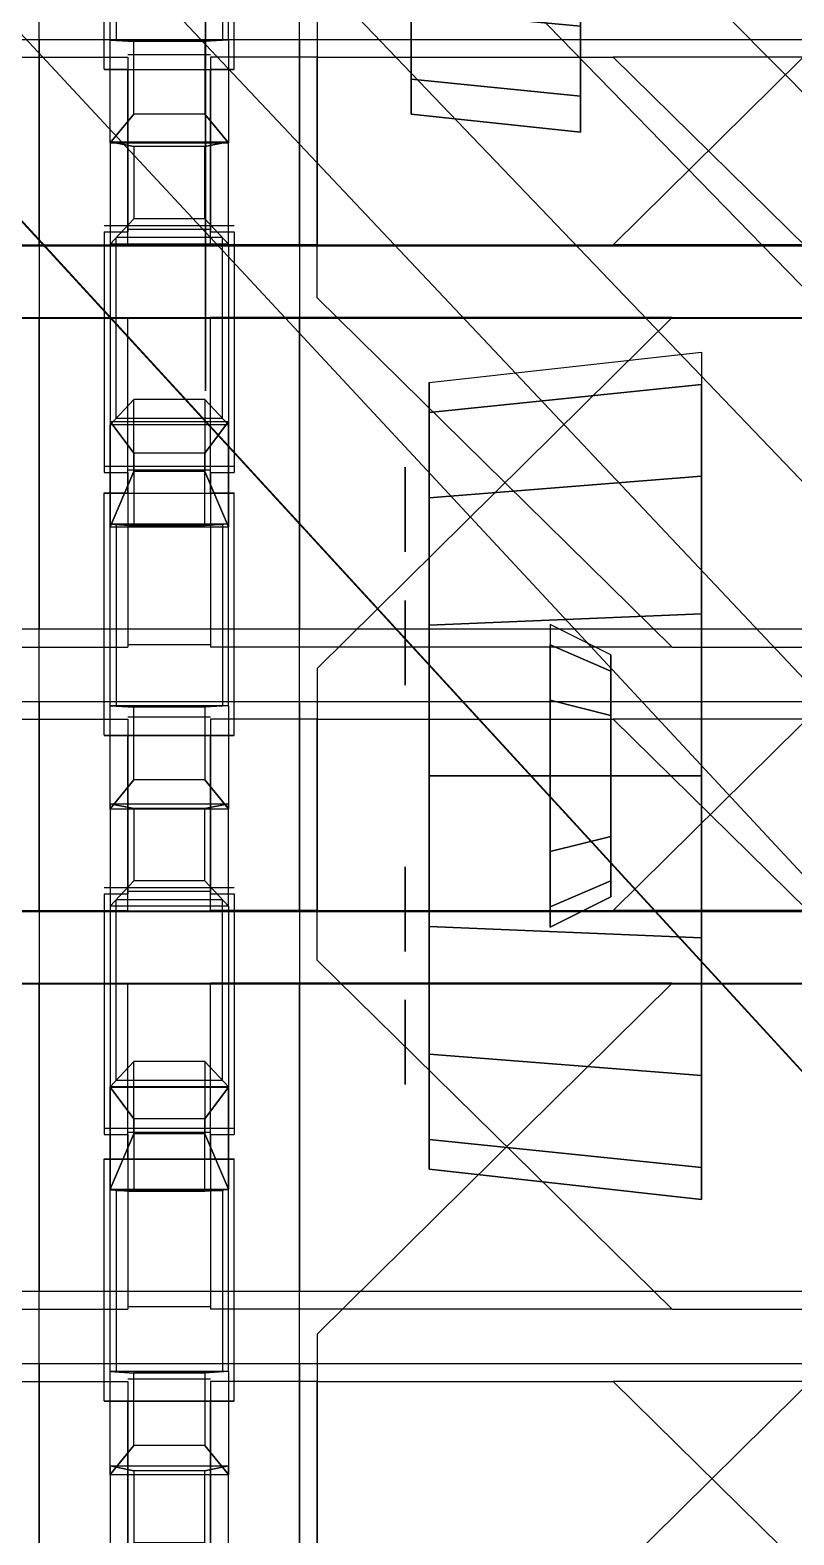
# Model space of a CAD drawing. Extents: x -54 to 215, y -235 to 116.
# Drawn here: x 169.4 to 175.72, y -130.47 to -118.03 of the extents above; entities that cross this region are included whole.
import ezdxf

# ---------------------------------------------------------------- set-up
doc = ezdxf.new("R2010")
doc.units = 0
doc.layers.get('0').update_dxf_attribs({"linetype": 'CONTINUOUS'})
doc.layers.add('A', color=7, linetype='CONTINUOUS')
doc.layers.add('G', color=7, linetype='CONTINUOUS')

# ---------------------------------------------------------------- blocks, each defined once
blk = doc.blocks.new('M-1-01')
at = {"color": 0, "invisible_edges": 15}
for points in [[(-3.592, -121.64, 5.5), (-1.633, -138.695, 3.696), (19.367, -146.64, 3)], [(19.367, -157.64, 1.5), (-1.633, -157.64, 1.5), (-1.633, -138.695, 3.696), (19.367, -146.64, 3)]]:
    blk.add_3dface(points, dxfattribs=at)
at = {"layer": 'A', "color": 0}
blk.add_line((-3.592, -121.64, 5.5), (19.367, -146.64, 3), dxfattribs=at)
mesh = blk.add_polymesh((2, 25), dxfattribs=at)
for k, corner in enumerate([(19.367, -105.64), (19.367, -107.348), (19.367, -109.057), (19.367, -110.765), (19.367, -112.473), (19.367, -114.182), (19.367, -115.89), (19.367, -117.598), (19.367, -119.307), (19.367, -121.015), (19.367, -122.723), (19.367, -124.432), (19.367, -126.14), (19.367, -127.848), (19.367, -129.557), (19.367, -131.265), (19.367, -132.973), (19.367, -134.682), (19.367, -136.39), (19.367, -138.098), (19.367, -139.807), (19.367, -141.515), (19.367, -143.223), (19.367, -144.932), (19.367, -146.64), (4.799, -100.832), (4.718, -101.781), (4.625, -102.728), (4.501, -103.672), (4.352, -104.612), (4.185, -105.549), (3.981, -106.478), (3.765, -107.405), (3.512, -108.322), (3.242, -109.234), (2.948, -110.139), (2.624, -111.033), (2.288, -111.923), (1.912, -112.797), (1.525, -113.665), (1.109, -114.52), (0.671, -115.364), (0.217, -116.199), (-0.27, -117.015), (-0.767, -117.825), (-1.296, -118.615), (-1.84, -119.393), (-2.404, -120.158), (-2.993, -120.903), (-3.592, -121.64)]):
    mesh.set_mesh_vertex(divmod(k, 25), corner)
blk = doc.blocks.new('M-1-07')
at = {"color": 0, "invisible_edges": 15}
blk.add_3dface([(34.464, -17.5, 17.857), (45.464, -21, 1.857), (19, -48, 1.5)], dxfattribs=at)
at = {"layer": 'A', "color": 0}
mesh = blk.add_polymesh((11, 4), dxfattribs=at)
for k, corner in enumerate([(41, 0), (42.917, 5), (44.833, 10), (46.75, 15), (40.837, -3.655), (42.79, 1.178), (44.666, 6.308), (46.621, 11.4), (40.348, -7.281), (42.471, -2.935), (44.364, 2.489), (46.493, 7.8), (39.539, -10.849), (41.949, -7.238), (43.94, -1.416), (46.364, 4.2), (38.414, -14.33), (41.217, -11.632), (43.409, -5.365), (46.236, 0.6), (36.984, -17.698), (40.271, -16.02), (42.787, -9.318), (46.107, -3), (35.259, -20.924), (39.107, -20.304), (42.088, -13.234), (45.979, -6.6), (33.253, -23.984), (37.723, -24.387), (41.329, -17.074), (45.85, -10.2), (30.983, -26.853), (36.119, -28.172), (40.526, -20.797), (45.721, -13.8), (28.465, -29.508), (34.297, -31.565), (39.698, -24.364), (45.593, -17.4), (25.722, -31.928), (32.259, -34.473), (38.862, -27.736), (45.464, -21)]):
    mesh.set_mesh_vertex(divmod(k, 4), corner)
mesh = blk.add_polymesh((2, 15), dxfattribs=at)
for k, corner in enumerate([(-30, 0), (-29.248, -6.676), (-27.029, -13.017), (-23.455, -18.705), (-18.705, -23.455), (-13.017, -27.029), (-6.676, -29.248), (0, -30), (6.676, -29.248), (13.017, -27.029), (18.705, -23.455), (23.455, -18.705), (27.029, -13.017), (29.248, -6.676), (30, 0), (-41, 0), (-40.014, -8.938), (-37.103, -17.446), (-32.407, -25.115), (-26.153, -31.576), (-17.632, -34.382), (-9.01, -36.997), (0, -37), (9.01, -36.997), (17.632, -34.382), (26.153, -31.576), (32.407, -25.115), (37.103, -17.446), (40.014, -8.938), (41, 0)]):
    mesh.set_mesh_vertex(divmod(k, 15), corner)
blk = doc.blocks.new('M-1-02')
at = {"color": 0, "extrusion": (1, 1.83664e-16, -1.83664e-16)}
for points in [[(0, 8.15, 1), (0, -9.65, 1)], [(0, 7, 1), (0, -8.5, 1)]]:
    blk.add_lwpolyline(points, format="xyb", close=True, dxfattribs=at)
for points, const_width in [([(0, 7.575, 1), (0, -9.075, 1)], 1.15), ([(0, 5.925, 1), (0, -7.425, 1)], 2.15)]:
    blk.add_lwpolyline(points, format="xyb", close=True, dxfattribs=dict(at, const_width=const_width))
at = {"layer": 'A', "color": 0, "extrusion": (1, 1.83664e-16, -1.83664e-16)}
for points, const_width in [([(0, 7.575, 1), (0, -9.075, 1)], 1.15), ([(0, 6.525, 1), (0, -8.025, 1)], 0.95), ([(0, 5.35, 1), (0, -6.85, 1)], 1.1)]:
    blk.add_lwpolyline(points, format="xyb", close=True, dxfattribs=dict(at, const_width=const_width))
for points in [[(0, 7, 1), (0, -8.5, 1)], [(0, 6.05, 1), (0, -7.55, 1)]]:
    blk.add_lwpolyline(points, format="xyb", close=True, dxfattribs=at)
blk.add_circle((-6.085, -0.75, 1.7), 0.125, dxfattribs=at)
at = {"layer": 'A', "color": 0}
mesh = blk.add_polymesh((2, 30), dxfattribs=dict(at, n_close=True))
for k, corner in enumerate([(3.1, 0), (3.1, 1.414), (3.1, 2.766), (3.1, 3.997), (3.1, 5.053), (3.1, 5.889), (3.1, 6.467), (3.1, 6.763), (3.1, 6.763), (3.1, 6.467), (3.1, 5.889), (3.1, 5.053), (3.1, 3.997), (3.1, 2.766), (3.1, 1.414), (3.1, 0), (3.1, -1.414), (3.1, -2.766), (3.1, -3.997), (3.1, -5.053), (3.1, -5.889), (3.1, -6.467), (3.1, -6.763), (3.1, -6.763), (3.1, -6.467), (3.1, -5.889), (3.1, -5.053), (3.1, -3.997), (3.1, -2.766), (3.1, -1.414), (1.7, 0), (1.7, 1.383), (1.7, 2.705), (1.7, 3.909), (1.7, 4.942), (1.7, 5.759), (1.7, 6.325), (1.7, 6.614), (1.7, 6.614), (1.7, 6.325), (1.7, 5.759), (1.7, 4.942), (1.7, 3.909), (1.7, 2.705), (1.7, 1.383), (1.7, 0), (1.7, -1.383), (1.7, -2.705), (1.7, -3.909), (1.7, -4.942), (1.7, -5.759), (1.7, -6.325), (1.7, -6.614), (1.7, -6.614), (1.7, -6.325), (1.7, -5.759), (1.7, -4.942), (1.7, -3.909), (1.7, -2.705), (1.7, -1.383)]):
    mesh.set_mesh_vertex(divmod(k, 30), corner)
blk = doc.blocks.new('M-1-06')
at = {"color": 0}
for p, q in [((-5.98, 7.464, 1.4), (5.02, 7.464, 1.4)), ((-1.73, 7.464), (-0.83, 7.464)), ((-1.58, 7.464, 1.4), (-1.58, 2.564, 1.4)), ((-0.83, 7.464), (-0.83, 6.014)), ((-0.83, 7.464, 0.2), (-0.13, 7.464, 0.2)), ((-0.13, 7.464), (-0.13, 6.014)), ((0.77, 7.464), (-0.13, 7.464)), ((0.62, 7.464, 1.4), (0.62, 2.564, 1.4)), ((0.77, 5.464), (0.77, 7.464)), ((0.77, 7.464), (3.27, 7.464)), ((6.27, 4.564), (3.27, 7.464)), ((7.02, 7.464), (3.27, 7.464)), ((-0.98, 6.614, 1.4), (-0.78, 6.364, 3.4)), ((-0.98, 6.614, 1.4), (0.02, 6.614, 1.4)), ((-0.98, 6.614, 1.4), (-0.98, 5.764, 1.4)), ((0.02, 6.614, 1.4), (-0.18, 6.364, 3.4)), ((0.02, 5.764, 1.4), (0.02, 6.614, 1.4)), ((-0.78, 6.364, 3.4), (-0.78, 5.764, 3.4)), ((-0.18, 6.364, 3.4), (-0.78, 6.364, 3.4)), ((-0.18, 5.764, 3.4), (-0.18, 6.364, 3.4)), ((-1.03, 6.014), (-1.03, 4.014)), ((-1.03, 6.014, 0.5), (0.07, 6.014, 0.5)), ((-1.03, 6.014), (-0.83, 6.014)), ((-0.83, 6.014, 0.2), (-0.13, 6.014, 0.2)), ((-0.13, 6.014), (0.07, 6.014)), ((0.07, 6.014), (0.07, 4.014)), ((-0.98, 5.764, 1.4), (-0.78, 5.764, 3.4)), ((0.02, 5.764, 1.4), (-0.98, 5.764, 1.4)), ((-0.98, 5.764, 1.4), (-0.98, 4.264, 1.4)), ((-0.929, 4.264, 1.913), (-0.929, 5.764, 1.913)), ((-0.031, 5.764, 1.913), (-0.929, 5.764, 1.913)), ((-0.18, 5.764, 3.4), (-0.78, 5.764, 3.4)), ((0.02, 5.764, 1.4), (-0.18, 5.764, 3.4)), ((-0.031, 4.264, 1.913), (-0.031, 5.764, 1.913)), ((0.02, 5.764, 1.4), (0.02, 4.264, 1.4)), ((3.77, 2.564), (0.77, 5.464)), ((-0.98, 3.414, 1.4), (-0.98, 4.264, 1.4)), ((0.02, 4.264, 1.4), (-0.98, 4.264, 1.4)), ((-0.98, 4.264, 1.4), (-0.78, 4.264, 3.4)), ((-0.929, 4.264, 1.913), (-0.031, 4.264, 1.913)), ((-0.18, 4.264, 3.4), (-0.78, 4.264, 3.4)), ((-0.78, 3.664, 3.4), (-0.78, 4.264, 3.4)), ((-0.18, 4.264, 3.4), (-0.18, 3.664, 3.4)), ((0.02, 4.264, 1.4), (-0.18, 4.264, 3.4)), ((0.02, 4.264, 1.4), (0.02, 3.414, 1.4)), ((-1.03, 4.014), (-0.83, 4.014)), ((-1.03, 4.014, 0.5), (0.07, 4.014, 0.5)), ((-0.83, 4.014), (-0.83, 2.564)), ((-0.83, 4.014, 0.2), (-0.13, 4.014, 0.2)), ((-0.13, 4.014), (-0.13, 2.564)), ((-0.13, 4.014), (0.07, 4.014)), ((-0.98, 3.414, 1.4), (-0.78, 3.664, 3.4)), ((-0.18, 3.664, 3.4), (-0.78, 3.664, 3.4)), ((0.02, 3.414, 1.4), (-0.18, 3.664, 3.4)), ((-0.98, 3.414, 1.4), (0.02, 3.414, 1.4)), ((5.02, 2.564, 1.4), (-5.98, 2.564, 1.4)), ((-4.73, 2.564), (-0.83, 2.564)), ((-0.83, 2.564, 0.2), (-0.13, 2.564, 0.2)), ((3.77, 2.564), (-0.13, 2.564)), ((3.77, 2.564), (6.27, 2.564))]:
    blk.add_line(p, q, dxfattribs=at)
for points, invisible_edges in [([(-1.03, 7.464), (-7.98, 7.464), (-7.98, 2.564), (-1.03, 2.564)], 15), ([(-7.98, 7.464, 0.7), (-7.98, 7.464), (-0.83, 7.464), (-0.83, 7.464, 0.7)], 15), ([(-0.83, 7.464, 0.7), (-0.83, 7.464), (-7.98, 7.464), (-7.98, 7.464, 0.7)], 15), ([(5.02, 7.464, 0.7), (5.02, 7.464, 1.4), (-5.98, 7.464, 1.4), (-5.98, 7.464, 0.7)], 15), ([(5.02, 7.464, 1.4), (5.02, 2.564, 1.4), (-5.98, 2.564, 1.4), (-5.98, 7.464, 1.4)], 15), ([(-0.83, 7.464), (-0.83, 6.014), (-1.03, 6.014), (-1.03, 7.464)], 15), ([(-0.83, 7.464, 0.7), (-0.83, 7.464, 0.2), (-0.13, 7.464, 0.2), (-0.13, 7.464, 0.7)], 15), ([(-0.83, 7.464, 0.2), (-0.83, 6.014, 0.2), (-0.13, 6.014, 0.2), (-0.13, 7.464, 0.2)], 15), ([(-0.13, 7.464), (-0.13, 6.014), (0.07, 6.014), (0.07, 7.464)], 15), ([(7.02, 7.464, 0.7), (7.02, 7.464), (-0.13, 7.464), (-0.13, 7.464, 0.7)], 15), ([(-0.13, 7.464, 0.7), (-0.13, 7.464), (7.02, 7.464), (7.02, 7.464, 0.7)], 15), ([(0.07, 7.464), (7.02, 7.464), (7.02, 2.564), (0.07, 2.564)], 15), ([(0.77, 7.464, -0.6), (3.27, 7.464, -0.6), (3.77, 2.564, -0.6), (0.77, 5.464, -0.6)], 15), ([(6.27, 2.564, -0.6), (3.77, 2.564, -0.6), (3.27, 7.464, -0.6), (6.27, 4.564, -0.6)], 15), ([(0.02, 6.614, 1.4), (-0.18, 6.364, 3.4), (-0.78, 6.364, 3.4), (-0.98, 6.614, 1.4)], 15), ([(-0.78, 6.364, 3.4), (-0.98, 6.614, 1.4), (-0.98, 5.764, 1.4), (-0.78, 5.764, 3.4)], 14), ([(-0.18, 6.364, 3.4), (0.02, 6.614, 1.4), (0.02, 5.764, 1.4), (-0.18, 5.764, 3.4)], 14), ([(-0.18, 5.764, 3.4), (-0.78, 5.764, 3.4), (-0.78, 6.364, 3.4), (-0.18, 6.364, 3.4)], 15), ([(0.07, 6.014, 0.5), (0.07, 4.014, 0.5), (-1.03, 4.014, 0.5), (-1.03, 6.014, 0.5)], 15), ([(-1.03, 6.014, 0.5), (-1.03, 6.014), (-0.83, 6.014), (-0.83, 6.014, 0.5)], 15), ([(-0.83, 6.014, 0.2), (-0.13, 6.014, 0.2), (-0.13, 6.014, 0.5), (-0.83, 6.014, 0.5)], 15), ([(0.07, 6.014, 0.5), (0.07, 6.014), (-0.13, 6.014), (-0.13, 6.014, 0.5)], 15), ([(-0.78, 5.764, 3.4), (-0.98, 5.764, 1.4), (0.02, 5.764, 1.4), (-0.18, 5.764, 3.4)], 15), ([(-0.929, 5.764, 1.913), (-0.929, 4.264, 1.913), (-0.98, 4.264, 1.4), (-0.98, 5.764, 1.4)], 15), ([(-0.929, 5.764, 1.913), (-0.031, 5.764, 1.913), (-0.031, 4.264, 1.913), (-0.929, 4.264, 1.913)], 15), ([(-0.031, 5.764, 1.913), (-0.031, 4.264, 1.913), (0.02, 4.264, 1.4), (0.02, 5.764, 1.4)], 15), ([(-0.78, 3.664, 3.4), (-0.98, 3.414, 1.4), (-0.98, 4.264, 1.4), (-0.78, 4.264, 3.4)], 14), ([(-0.78, 4.264, 3.4), (-0.98, 4.264, 1.4), (0.02, 4.264, 1.4), (-0.18, 4.264, 3.4)], 15), ([(-0.18, 4.264, 3.4), (-0.78, 4.264, 3.4), (-0.78, 3.664, 3.4), (-0.18, 3.664, 3.4)], 15), ([(-0.18, 3.664, 3.4), (0.02, 3.414, 1.4), (0.02, 4.264, 1.4), (-0.18, 4.264, 3.4)], 14), ([(-1.03, 4.014, 0.5), (-1.03, 4.014), (-0.83, 4.014), (-0.83, 4.014, 0.5)], 15), ([(-0.83, 2.564), (-0.83, 4.014), (-1.03, 4.014), (-1.03, 2.564)], 15), ([(-0.83, 4.014, 0.2), (-0.13, 4.014, 0.2), (-0.13, 4.014, 0.5), (-0.83, 4.014, 0.5)], 15), ([(-0.83, 2.564, 0.2), (-0.83, 4.014, 0.2), (-0.13, 4.014, 0.2), (-0.13, 2.564, 0.2)], 15), ([(0.07, 4.014, 0.5), (0.07, 4.014), (-0.13, 4.014), (-0.13, 4.014, 0.5)], 15), ([(-0.13, 2.564), (-0.13, 4.014), (0.07, 4.014), (0.07, 2.564)], 15), ([(0.02, 3.414, 1.4), (-0.18, 3.664, 3.4), (-0.78, 3.664, 3.4), (-0.98, 3.414, 1.4)], 15), ([(-7.98, 2.564, 0.7), (-7.98, 2.564), (-0.83, 2.564), (-0.83, 2.564, 0.7)], 15), ([(-0.83, 2.564, 0.7), (-0.83, 2.564), (-7.98, 2.564), (-7.98, 2.564, 0.7)], 15), ([(5.02, 2.564, 0.7), (5.02, 2.564, 1.4), (-5.98, 2.564, 1.4), (-5.98, 2.564, 0.7)], 15), ([(-0.83, 2.564, 0.7), (-0.83, 2.564, 0.2), (-0.13, 2.564, 0.2), (-0.13, 2.564, 0.7)], 15), ([(-0.13, 2.564, 0.7), (-0.13, 2.564), (7.02, 2.564), (7.02, 2.564, 0.7)], 15)]:
    blk.add_3dface(points, dxfattribs=dict(at, invisible_edges=invisible_edges))
blk = doc.blocks.new('M-1-061')
at = {"color": 0, "extrusion": (3.21571e-16, -0.006109, -0.999981), "rotation": 180}
for p in [(-59.66, 75.483, -3.233), (-59.66, 69.983, -3.233), (-59.66, 64.483, -3.233)]:
    blk.add_blockref('M-1-06', p, dxfattribs=at)
at = {"color": 0, "extrusion": (8.80809e-19, 0.104528, 0.994522), "rotation": 180}
for p in [(-59.66, -65.47, -28.191), (-59.66, -59.97, -28.191), (-59.66, -54.47, -28.191)]:
    blk.add_blockref('M-1-06', p, dxfattribs=at)
blk = doc.blocks.new('M-1-05')
at = {"color": 0, "extrusion": (1, 0, -1.83664e-16)}
for centre, radius in [((65.85, -3.7, 11.45), 0.35), ((63.65, -3.7, 11.65), 2.2)]:
    blk.add_circle(centre, radius, dxfattribs=at)
at = {"color": 0, "extrusion": (1, 1.18685e-32, -1.83664e-16)}
blk.add_circle((64.75, -1.795, 11.45), 0.35, dxfattribs=at)
at = {"color": 0, "extrusion": (1, 5.17594e-33, -1.83664e-16)}
blk.add_circle((64.75, -5.605, 11.45), 0.35, dxfattribs=at)
at = {"color": 0, "extrusion": (1, 7.60742e-33, -1.83664e-16)}
blk.add_circle((62.55, -1.795, 11.45), 0.35, dxfattribs=at)
at = {"color": 0, "extrusion": (1, 4.26112e-33, -1.83664e-16)}
blk.add_circle((62.55, -5.605, 11.45), 0.35, dxfattribs=at)
at = {"color": 0, "extrusion": (1, -6.65518e-49, -1.83664e-16)}
blk.add_circle((61.45, -3.7, 11.45), 0.35, dxfattribs=at)
at = {"layer": 'G', "color": 0, "extrusion": (1, 0, -1.83664e-16)}
blk.add_circle((63.65, -3.7, 13.15), 1, dxfattribs=at)
at = {"color": 0, "xscale": 0.9784946237000001}
blk.add_blockref('M-1-061', (-48.407, 0), dxfattribs=at)
at = {"color": 0}
blk.add_blockref('M-1-02', (9.8, 75.732, -25.17), dxfattribs=at)
mesh = blk.add_polymesh((2, 16), dxfattribs=dict(at, n_close=True))
for k, corner in enumerate([(13.9, 67.15), (13.9, 66.884), (13.9, 66.125), (13.9, 64.989), (13.9, 63.65), (13.9, 62.311), (13.9, 61.175), (13.9, 60.416), (13.9, 60.15), (13.9, 60.416), (13.9, 61.175), (13.9, 62.311), (13.9, 63.65), (13.9, 64.989), (13.9, 66.125), (13.9, 66.884), (11.65, 66.9), (11.65, 66.653), (11.65, 65.948), (11.65, 64.894), (11.65, 63.65), (11.65, 62.406), (11.65, 61.352), (11.65, 60.647), (11.65, 60.4), (11.65, 60.647), (11.65, 61.352), (11.65, 62.406), (11.65, 63.65), (11.65, 64.894), (11.65, 65.948), (11.65, 66.653)]):
    mesh.set_mesh_vertex(divmod(k, 16), corner)
mesh = blk.add_polymesh((13, 11), dxfattribs=at)
for k, corner in enumerate([(11.65, 66.9), (11.65, 66.66), (11.65, 66.42), (11.65, 66.199), (11.65, 66.108), (11.65, 65.9), (11.65, 65.669), (11.65, 65.52), (11.65, 65.38), (11.65, 65.14), (11.65, 64.9), (11.65, 66.897), (11.65, 66.658), (11.65, 66.419), (11.65, 66.199), (11.65, 66.106), (11.65, 65.898), (11.65, 65.668), (11.65, 65.518), (11.65, 65.376), (11.65, 65.138), (11.65, 64.899), (11.65, 66.888), (11.65, 66.652), (11.65, 66.416), (11.65, 66.198), (11.65, 66.099), (11.65, 65.891), (11.65, 65.663), (11.65, 65.511), (11.65, 65.367), (11.65, 65.131), (11.65, 64.895), (11.65, 66.872), (11.65, 66.642), (11.65, 66.411), (11.65, 66.195), (11.65, 66.087), (11.65, 65.881), (11.65, 65.655), (11.65, 65.499), (11.65, 65.351), (11.65, 65.12), (11.65, 64.889), (11.65, 66.851), (11.65, 66.627), (11.65, 66.401), (11.65, 66.189), (11.65, 66.071), (11.65, 65.866), (11.65, 65.644), (11.65, 65.484), (11.65, 65.33), (11.65, 65.105), (11.65, 64.881), (11.65, 66.823), (11.65, 66.607), (11.65, 66.388), (11.65, 66.179), (11.65, 66.049), (11.65, 65.847), (11.65, 65.63), (11.65, 65.464), (11.65, 65.306), (11.65, 65.087), (11.65, 64.87), (11.65, 66.789), (11.65, 66.581), (11.65, 66.369), (11.65, 66.165), (11.65, 66.024), (11.65, 65.823), (11.65, 65.612), (11.65, 65.442), (11.65, 65.277), (11.65, 65.066), (11.65, 64.857), (11.65, 66.75), (11.65, 66.549), (11.65, 66.345), (11.65, 66.146), (11.65, 65.993), (11.65, 65.796), (11.65, 65.59), (11.65, 65.416), (11.65, 65.247), (11.65, 65.043), (11.65, 64.842), (11.65, 66.704), (11.65, 66.511), (11.65, 66.315), (11.65, 66.121), (11.65, 65.958), (11.65, 65.764), (11.65, 65.565), (11.65, 65.387), (11.65, 65.214), (11.65, 65.017), (11.65, 64.825), (11.65, 66.653), (11.65, 66.467), (11.65, 66.278), (11.65, 66.089), (11.65, 65.918), (11.65, 65.729), (11.65, 65.536), (11.65, 65.356), (11.65, 65.18), (11.65, 64.991), (11.65, 64.805), (11.65, 66.596), (11.65, 66.416), (11.65, 66.233), (11.65, 66.049), (11.65, 65.874), (11.65, 65.689), (11.65, 65.503), (11.65, 65.323), (11.65, 65.145), (11.65, 64.963), (11.65, 64.783), (11.65, 66.533), (11.65, 66.357), (11.65, 66.18), (11.65, 66.002), (11.65, 65.825), (11.65, 65.646), (11.65, 65.466), (11.65, 65.288), (11.65, 65.112), (11.65, 64.934), (11.65, 64.759), (11.65, 66.465), (11.65, 66.291), (11.65, 66.118), (11.65, 65.945), (11.65, 65.772), (11.65, 65.599), (11.65, 65.425), (11.65, 65.252), (11.65, 65.079), (11.65, 64.906), (11.65, 64.733)]):
    mesh.set_mesh_vertex(divmod(k, 11), corner)
mesh = blk.add_polymesh((13, 11), dxfattribs=at)
for k, corner in enumerate([(11.65, 66.9), (11.65, 66.66), (11.65, 66.42), (11.65, 66.199), (11.65, 66.108), (11.65, 65.9), (11.65, 65.669), (11.65, 65.52), (11.65, 65.38), (11.65, 65.14), (11.65, 64.9), (11.65, 66.897), (11.65, 66.658), (11.65, 66.419), (11.65, 66.199), (11.65, 66.106), (11.65, 65.898), (11.65, 65.668), (11.65, 65.518), (11.65, 65.376), (11.65, 65.138), (11.65, 64.899), (11.65, 66.888), (11.65, 66.652), (11.65, 66.416), (11.65, 66.198), (11.65, 66.099), (11.65, 65.891), (11.65, 65.663), (11.65, 65.511), (11.65, 65.367), (11.65, 65.131), (11.65, 64.895), (11.65, 66.872), (11.65, 66.642), (11.65, 66.411), (11.65, 66.195), (11.65, 66.087), (11.65, 65.881), (11.65, 65.655), (11.65, 65.499), (11.65, 65.351), (11.65, 65.12), (11.65, 64.889), (11.65, 66.851), (11.65, 66.627), (11.65, 66.401), (11.65, 66.189), (11.65, 66.071), (11.65, 65.866), (11.65, 65.644), (11.65, 65.484), (11.65, 65.33), (11.65, 65.105), (11.65, 64.881), (11.65, 66.823), (11.65, 66.607), (11.65, 66.388), (11.65, 66.179), (11.65, 66.049), (11.65, 65.847), (11.65, 65.63), (11.65, 65.464), (11.65, 65.306), (11.65, 65.087), (11.65, 64.87), (11.65, 66.789), (11.65, 66.581), (11.65, 66.369), (11.65, 66.165), (11.65, 66.024), (11.65, 65.823), (11.65, 65.612), (11.65, 65.442), (11.65, 65.277), (11.65, 65.066), (11.65, 64.857), (11.65, 66.75), (11.65, 66.549), (11.65, 66.345), (11.65, 66.146), (11.65, 65.993), (11.65, 65.796), (11.65, 65.59), (11.65, 65.416), (11.65, 65.247), (11.65, 65.043), (11.65, 64.842), (11.65, 66.704), (11.65, 66.511), (11.65, 66.315), (11.65, 66.121), (11.65, 65.958), (11.65, 65.764), (11.65, 65.565), (11.65, 65.387), (11.65, 65.214), (11.65, 65.017), (11.65, 64.825), (11.65, 66.653), (11.65, 66.467), (11.65, 66.278), (11.65, 66.089), (11.65, 65.918), (11.65, 65.729), (11.65, 65.536), (11.65, 65.356), (11.65, 65.18), (11.65, 64.991), (11.65, 64.805), (11.65, 66.596), (11.65, 66.416), (11.65, 66.233), (11.65, 66.049), (11.65, 65.874), (11.65, 65.689), (11.65, 65.503), (11.65, 65.323), (11.65, 65.145), (11.65, 64.963), (11.65, 64.783), (11.65, 66.533), (11.65, 66.357), (11.65, 66.18), (11.65, 66.002), (11.65, 65.825), (11.65, 65.646), (11.65, 65.466), (11.65, 65.288), (11.65, 65.112), (11.65, 64.934), (11.65, 64.759), (11.65, 66.465), (11.65, 66.291), (11.65, 66.118), (11.65, 65.945), (11.65, 65.772), (11.65, 65.599), (11.65, 65.425), (11.65, 65.252), (11.65, 65.079), (11.65, 64.906), (11.65, 64.733)]):
    mesh.set_mesh_vertex(divmod(k, 11), corner)
mesh = blk.add_polymesh((13, 11), dxfattribs=at)
for k, corner in enumerate([(11.65, 65.275), (11.65, 65.155), (11.65, 65.035), (11.65, 64.942), (11.65, 65.084), (11.65, 65.075), (11.65, 64.919), (11.65, 64.687), (11.65, 64.515), (11.65, 64.395), (11.65, 64.275), (11.65, 65.396), (11.65, 65.274), (11.65, 65.148), (11.65, 65.046), (11.65, 65.174), (11.65, 65.153), (11.65, 64.988), (11.65, 64.749), (11.65, 64.57), (11.65, 64.444), (11.65, 64.322), (11.65, 65.514), (11.65, 65.388), (11.65, 65.257), (11.65, 65.147), (11.65, 65.253), (11.65, 65.218), (11.65, 65.047), (11.65, 64.807), (11.65, 64.624), (11.65, 64.493), (11.65, 64.367), (11.65, 65.628), (11.65, 65.497), (11.65, 65.361), (11.65, 65.244), (11.65, 65.323), (11.65, 65.273), (11.65, 65.099), (11.65, 64.862), (11.65, 64.678), (11.65, 64.542), (11.65, 64.411), (11.65, 65.739), (11.65, 65.603), (11.65, 65.462), (11.65, 65.337), (11.65, 65.384), (11.65, 65.318), (11.65, 65.144), (11.65, 64.914), (11.65, 64.731), (11.65, 64.59), (11.65, 64.453), (11.65, 65.846), (11.65, 65.704), (11.65, 65.558), (11.65, 65.426), (11.65, 65.439), (11.65, 65.357), (11.65, 65.184), (11.65, 64.963), (11.65, 64.782), (11.65, 64.637), (11.65, 64.494), (11.65, 65.948), (11.65, 65.8), (11.65, 65.65), (11.65, 65.511), (11.65, 65.489), (11.65, 65.391), (11.65, 65.219), (11.65, 65.01), (11.65, 64.832), (11.65, 64.682), (11.65, 64.534), (11.65, 66.046), (11.65, 65.892), (11.65, 65.738), (11.65, 65.593), (11.65, 65.536), (11.65, 65.422), (11.65, 65.252), (11.65, 65.055), (11.65, 64.88), (11.65, 64.725), (11.65, 64.572), (11.65, 66.14), (11.65, 65.981), (11.65, 65.822), (11.65, 65.671), (11.65, 65.58), (11.65, 65.451), (11.65, 65.284), (11.65, 65.097), (11.65, 64.925), (11.65, 64.767), (11.65, 64.608), (11.65, 66.228), (11.65, 66.064), (11.65, 65.902), (11.65, 65.745), (11.65, 65.625), (11.65, 65.482), (11.65, 65.316), (11.65, 65.138), (11.65, 64.968), (11.65, 64.806), (11.65, 64.642), (11.65, 66.312), (11.65, 66.144), (11.65, 65.978), (11.65, 65.815), (11.65, 65.67), (11.65, 65.515), (11.65, 65.349), (11.65, 65.177), (11.65, 65.008), (11.65, 64.842), (11.65, 64.674), (11.65, 66.391), (11.65, 66.22), (11.65, 66.05), (11.65, 65.882), (11.65, 65.719), (11.65, 65.554), (11.65, 65.385), (11.65, 65.215), (11.65, 65.045), (11.65, 64.876), (11.65, 64.704), (11.65, 66.465), (11.65, 66.291), (11.65, 66.118), (11.65, 65.945), (11.65, 65.772), (11.65, 65.599), (11.65, 65.425), (11.65, 65.252), (11.65, 65.079), (11.65, 64.906), (11.65, 64.733)]):
    mesh.set_mesh_vertex(divmod(k, 11), corner)
mesh = blk.add_polymesh((13, 11), dxfattribs=at)
for k, corner in enumerate([(11.65, 65.275), (11.65, 65.155), (11.65, 65.035), (11.65, 64.942), (11.65, 65.084), (11.65, 65.075), (11.65, 64.919), (11.65, 64.687), (11.65, 64.515), (11.65, 64.395), (11.65, 64.275), (11.65, 65.396), (11.65, 65.274), (11.65, 65.148), (11.65, 65.046), (11.65, 65.174), (11.65, 65.153), (11.65, 64.988), (11.65, 64.749), (11.65, 64.57), (11.65, 64.444), (11.65, 64.322), (11.65, 65.514), (11.65, 65.388), (11.65, 65.257), (11.65, 65.147), (11.65, 65.253), (11.65, 65.218), (11.65, 65.047), (11.65, 64.807), (11.65, 64.624), (11.65, 64.493), (11.65, 64.367), (11.65, 65.628), (11.65, 65.497), (11.65, 65.361), (11.65, 65.244), (11.65, 65.323), (11.65, 65.273), (11.65, 65.099), (11.65, 64.862), (11.65, 64.678), (11.65, 64.542), (11.65, 64.411), (11.65, 65.739), (11.65, 65.603), (11.65, 65.462), (11.65, 65.337), (11.65, 65.384), (11.65, 65.318), (11.65, 65.144), (11.65, 64.914), (11.65, 64.731), (11.65, 64.59), (11.65, 64.453), (11.65, 65.846), (11.65, 65.704), (11.65, 65.558), (11.65, 65.426), (11.65, 65.439), (11.65, 65.357), (11.65, 65.184), (11.65, 64.963), (11.65, 64.782), (11.65, 64.637), (11.65, 64.494), (11.65, 65.948), (11.65, 65.8), (11.65, 65.65), (11.65, 65.511), (11.65, 65.489), (11.65, 65.391), (11.65, 65.219), (11.65, 65.01), (11.65, 64.832), (11.65, 64.682), (11.65, 64.534), (11.65, 66.046), (11.65, 65.892), (11.65, 65.738), (11.65, 65.593), (11.65, 65.536), (11.65, 65.422), (11.65, 65.252), (11.65, 65.055), (11.65, 64.88), (11.65, 64.725), (11.65, 64.572), (11.65, 66.14), (11.65, 65.981), (11.65, 65.822), (11.65, 65.671), (11.65, 65.58), (11.65, 65.451), (11.65, 65.284), (11.65, 65.097), (11.65, 64.925), (11.65, 64.767), (11.65, 64.608), (11.65, 66.228), (11.65, 66.064), (11.65, 65.902), (11.65, 65.745), (11.65, 65.625), (11.65, 65.482), (11.65, 65.316), (11.65, 65.138), (11.65, 64.968), (11.65, 64.806), (11.65, 64.642), (11.65, 66.312), (11.65, 66.144), (11.65, 65.978), (11.65, 65.815), (11.65, 65.67), (11.65, 65.515), (11.65, 65.349), (11.65, 65.177), (11.65, 65.008), (11.65, 64.842), (11.65, 64.674), (11.65, 66.391), (11.65, 66.22), (11.65, 66.05), (11.65, 65.882), (11.65, 65.719), (11.65, 65.554), (11.65, 65.385), (11.65, 65.215), (11.65, 65.045), (11.65, 64.876), (11.65, 64.704), (11.65, 66.465), (11.65, 66.291), (11.65, 66.118), (11.65, 65.945), (11.65, 65.772), (11.65, 65.599), (11.65, 65.425), (11.65, 65.252), (11.65, 65.079), (11.65, 64.906), (11.65, 64.733)]):
    mesh.set_mesh_vertex(divmod(k, 11), corner)
mesh = blk.add_polymesh((13, 11), dxfattribs=at)
for k, corner in enumerate([(11.65, 65.275), (11.65, 65.155), (11.65, 65.035), (11.65, 64.908), (11.65, 64.674), (11.65, 64.475), (11.65, 64.4), (11.65, 64.483), (11.65, 64.515), (11.65, 64.395), (11.65, 64.275), (11.65, 65.151), (11.65, 65.035), (11.65, 64.921), (11.65, 64.803), (11.65, 64.582), (11.65, 64.395), (11.65, 64.33), (11.65, 64.419), (11.65, 64.457), (11.65, 64.343), (11.65, 64.227), (11.65, 65.024), (11.65, 64.915), (11.65, 64.81), (11.65, 64.701), (11.65, 64.495), (11.65, 64.323), (11.65, 64.266), (11.65, 64.354), (11.65, 64.392), (11.65, 64.287), (11.65, 64.178), (11.65, 64.894), (11.65, 64.795), (11.65, 64.699), (11.65, 64.601), (11.65, 64.414), (11.65, 64.258), (11.65, 64.206), (11.65, 64.287), (11.65, 64.323), (11.65, 64.227), (11.65, 64.128), (11.65, 64.762), (11.65, 64.674), (11.65, 64.59), (11.65, 64.502), (11.65, 64.336), (11.65, 64.197), (11.65, 64.15), (11.65, 64.22), (11.65, 64.249), (11.65, 64.165), (11.65, 64.078), (11.65, 64.627), (11.65, 64.553), (11.65, 64.48), (11.65, 64.403), (11.65, 64.26), (11.65, 64.139), (11.65, 64.096), (11.65, 64.151), (11.65, 64.173), (11.65, 64.1), (11.65, 64.026), (11.65, 64.491), (11.65, 64.431), (11.65, 64.369), (11.65, 64.304), (11.65, 64.184), (11.65, 64.082), (11.65, 64.042), (11.65, 64.082), (11.65, 64.095), (11.65, 64.034), (11.65, 63.974), (11.65, 64.353), (11.65, 64.307), (11.65, 64.257), (11.65, 64.203), (11.65, 64.107), (11.65, 64.024), (11.65, 63.988), (11.65, 64.011), (11.65, 64.017), (11.65, 63.967), (11.65, 63.921), (11.65, 64.214), (11.65, 64.181), (11.65, 64.143), (11.65, 64.1), (11.65, 64.028), (11.65, 63.963), (11.65, 63.93), (11.65, 63.94), (11.65, 63.938), (11.65, 63.901), (11.65, 63.867), (11.65, 64.074), (11.65, 64.053), (11.65, 64.026), (11.65, 63.994), (11.65, 63.943), (11.65, 63.897), (11.65, 63.87), (11.65, 63.868), (11.65, 63.862), (11.65, 63.835), (11.65, 63.813), (11.65, 63.933), (11.65, 63.922), (11.65, 63.905), (11.65, 63.884), (11.65, 63.853), (11.65, 63.824), (11.65, 63.803), (11.65, 63.796), (11.65, 63.787), (11.65, 63.771), (11.65, 63.759), (11.65, 63.792), (11.65, 63.788), (11.65, 63.78), (11.65, 63.77), (11.65, 63.756), (11.65, 63.742), (11.65, 63.731), (11.65, 63.723), (11.65, 63.716), (11.65, 63.709), (11.65, 63.705), (11.65, 63.65), (11.65, 63.65), (11.65, 63.65), (11.65, 63.65), (11.65, 63.65), (11.65, 63.65), (11.65, 63.65), (11.65, 63.65), (11.65, 63.65), (11.65, 63.65), (11.65, 63.65)]):
    mesh.set_mesh_vertex(divmod(k, 11), corner)
mesh = blk.add_polymesh((13, 11), dxfattribs=at)
for k, corner in enumerate([(11.65, 65.275), (11.65, 65.155), (11.65, 65.035), (11.65, 64.908), (11.65, 64.674), (11.65, 64.475), (11.65, 64.4), (11.65, 64.483), (11.65, 64.515), (11.65, 64.395), (11.65, 64.275), (11.65, 65.151), (11.65, 65.035), (11.65, 64.921), (11.65, 64.803), (11.65, 64.582), (11.65, 64.395), (11.65, 64.33), (11.65, 64.419), (11.65, 64.457), (11.65, 64.343), (11.65, 64.227), (11.65, 65.024), (11.65, 64.915), (11.65, 64.81), (11.65, 64.701), (11.65, 64.495), (11.65, 64.323), (11.65, 64.266), (11.65, 64.354), (11.65, 64.392), (11.65, 64.287), (11.65, 64.178), (11.65, 64.894), (11.65, 64.795), (11.65, 64.699), (11.65, 64.601), (11.65, 64.414), (11.65, 64.258), (11.65, 64.206), (11.65, 64.287), (11.65, 64.323), (11.65, 64.227), (11.65, 64.128), (11.65, 64.762), (11.65, 64.674), (11.65, 64.59), (11.65, 64.502), (11.65, 64.336), (11.65, 64.197), (11.65, 64.15), (11.65, 64.22), (11.65, 64.249), (11.65, 64.165), (11.65, 64.078), (11.65, 64.627), (11.65, 64.553), (11.65, 64.48), (11.65, 64.403), (11.65, 64.26), (11.65, 64.139), (11.65, 64.096), (11.65, 64.151), (11.65, 64.173), (11.65, 64.1), (11.65, 64.026), (11.65, 64.491), (11.65, 64.431), (11.65, 64.369), (11.65, 64.304), (11.65, 64.184), (11.65, 64.082), (11.65, 64.042), (11.65, 64.082), (11.65, 64.095), (11.65, 64.034), (11.65, 63.974), (11.65, 64.353), (11.65, 64.307), (11.65, 64.257), (11.65, 64.203), (11.65, 64.107), (11.65, 64.024), (11.65, 63.988), (11.65, 64.011), (11.65, 64.017), (11.65, 63.967), (11.65, 63.921), (11.65, 64.214), (11.65, 64.181), (11.65, 64.143), (11.65, 64.1), (11.65, 64.028), (11.65, 63.963), (11.65, 63.93), (11.65, 63.94), (11.65, 63.938), (11.65, 63.901), (11.65, 63.867), (11.65, 64.074), (11.65, 64.053), (11.65, 64.026), (11.65, 63.994), (11.65, 63.943), (11.65, 63.897), (11.65, 63.87), (11.65, 63.868), (11.65, 63.862), (11.65, 63.835), (11.65, 63.813), (11.65, 63.933), (11.65, 63.922), (11.65, 63.905), (11.65, 63.884), (11.65, 63.853), (11.65, 63.824), (11.65, 63.803), (11.65, 63.796), (11.65, 63.787), (11.65, 63.771), (11.65, 63.759), (11.65, 63.792), (11.65, 63.788), (11.65, 63.78), (11.65, 63.77), (11.65, 63.756), (11.65, 63.742), (11.65, 63.731), (11.65, 63.723), (11.65, 63.716), (11.65, 63.709), (11.65, 63.705), (11.65, 63.65), (11.65, 63.65), (11.65, 63.65), (11.65, 63.65), (11.65, 63.65), (11.65, 63.65), (11.65, 63.65), (11.65, 63.65), (11.65, 63.65), (11.65, 63.65), (11.65, 63.65)]):
    mesh.set_mesh_vertex(divmod(k, 11), corner)
mesh = blk.add_polymesh((13, 11), dxfattribs=at)
for k, corner in enumerate([(11.65, 62.025), (11.65, 62.145), (11.65, 62.265), (11.65, 62.392), (11.65, 62.626), (11.65, 62.825), (11.65, 62.9), (11.65, 62.817), (11.65, 62.785), (11.65, 62.905), (11.65, 63.025), (11.65, 62.149), (11.65, 62.265), (11.65, 62.379), (11.65, 62.497), (11.65, 62.718), (11.65, 62.905), (11.65, 62.97), (11.65, 62.881), (11.65, 62.843), (11.65, 62.957), (11.65, 63.073), (11.65, 62.276), (11.65, 62.385), (11.65, 62.49), (11.65, 62.599), (11.65, 62.805), (11.65, 62.977), (11.65, 63.034), (11.65, 62.946), (11.65, 62.908), (11.65, 63.013), (11.65, 63.122), (11.65, 62.406), (11.65, 62.505), (11.65, 62.601), (11.65, 62.699), (11.65, 62.886), (11.65, 63.042), (11.65, 63.094), (11.65, 63.013), (11.65, 62.977), (11.65, 63.073), (11.65, 63.172), (11.65, 62.538), (11.65, 62.626), (11.65, 62.71), (11.65, 62.798), (11.65, 62.964), (11.65, 63.103), (11.65, 63.15), (11.65, 63.08), (11.65, 63.051), (11.65, 63.135), (11.65, 63.222), (11.65, 62.673), (11.65, 62.747), (11.65, 62.82), (11.65, 62.897), (11.65, 63.04), (11.65, 63.161), (11.65, 63.204), (11.65, 63.149), (11.65, 63.127), (11.65, 63.2), (11.65, 63.274), (11.65, 62.809), (11.65, 62.869), (11.65, 62.931), (11.65, 62.996), (11.65, 63.116), (11.65, 63.218), (11.65, 63.258), (11.65, 63.218), (11.65, 63.205), (11.65, 63.266), (11.65, 63.326), (11.65, 62.947), (11.65, 62.993), (11.65, 63.043), (11.65, 63.097), (11.65, 63.193), (11.65, 63.276), (11.65, 63.312), (11.65, 63.289), (11.65, 63.283), (11.65, 63.333), (11.65, 63.379), (11.65, 63.086), (11.65, 63.119), (11.65, 63.157), (11.65, 63.2), (11.65, 63.272), (11.65, 63.337), (11.65, 63.37), (11.65, 63.36), (11.65, 63.362), (11.65, 63.399), (11.65, 63.433), (11.65, 63.226), (11.65, 63.247), (11.65, 63.274), (11.65, 63.306), (11.65, 63.357), (11.65, 63.403), (11.65, 63.43), (11.65, 63.432), (11.65, 63.438), (11.65, 63.465), (11.65, 63.487), (11.65, 63.367), (11.65, 63.378), (11.65, 63.395), (11.65, 63.416), (11.65, 63.447), (11.65, 63.476), (11.65, 63.497), (11.65, 63.504), (11.65, 63.513), (11.65, 63.529), (11.65, 63.541), (11.65, 63.508), (11.65, 63.512), (11.65, 63.52), (11.65, 63.53), (11.65, 63.544), (11.65, 63.558), (11.65, 63.569), (11.65, 63.577), (11.65, 63.584), (11.65, 63.591), (11.65, 63.595), (11.65, 63.65), (11.65, 63.65), (11.65, 63.65), (11.65, 63.65), (11.65, 63.65), (11.65, 63.65), (11.65, 63.65), (11.65, 63.65), (11.65, 63.65), (11.65, 63.65), (11.65, 63.65)]):
    mesh.set_mesh_vertex(divmod(k, 11), corner)
mesh = blk.add_polymesh((13, 11), dxfattribs=at)
for k, corner in enumerate([(11.65, 62.025), (11.65, 62.145), (11.65, 62.265), (11.65, 62.392), (11.65, 62.626), (11.65, 62.825), (11.65, 62.9), (11.65, 62.817), (11.65, 62.785), (11.65, 62.905), (11.65, 63.025), (11.65, 62.149), (11.65, 62.265), (11.65, 62.379), (11.65, 62.497), (11.65, 62.718), (11.65, 62.905), (11.65, 62.97), (11.65, 62.881), (11.65, 62.843), (11.65, 62.957), (11.65, 63.073), (11.65, 62.276), (11.65, 62.385), (11.65, 62.49), (11.65, 62.599), (11.65, 62.805), (11.65, 62.977), (11.65, 63.034), (11.65, 62.946), (11.65, 62.908), (11.65, 63.013), (11.65, 63.122), (11.65, 62.406), (11.65, 62.505), (11.65, 62.601), (11.65, 62.699), (11.65, 62.886), (11.65, 63.042), (11.65, 63.094), (11.65, 63.013), (11.65, 62.977), (11.65, 63.073), (11.65, 63.172), (11.65, 62.538), (11.65, 62.626), (11.65, 62.71), (11.65, 62.798), (11.65, 62.964), (11.65, 63.103), (11.65, 63.15), (11.65, 63.08), (11.65, 63.051), (11.65, 63.135), (11.65, 63.222), (11.65, 62.673), (11.65, 62.747), (11.65, 62.82), (11.65, 62.897), (11.65, 63.04), (11.65, 63.161), (11.65, 63.204), (11.65, 63.149), (11.65, 63.127), (11.65, 63.2), (11.65, 63.274), (11.65, 62.809), (11.65, 62.869), (11.65, 62.931), (11.65, 62.996), (11.65, 63.116), (11.65, 63.218), (11.65, 63.258), (11.65, 63.218), (11.65, 63.205), (11.65, 63.266), (11.65, 63.326), (11.65, 62.947), (11.65, 62.993), (11.65, 63.043), (11.65, 63.097), (11.65, 63.193), (11.65, 63.276), (11.65, 63.312), (11.65, 63.289), (11.65, 63.283), (11.65, 63.333), (11.65, 63.379), (11.65, 63.086), (11.65, 63.119), (11.65, 63.157), (11.65, 63.2), (11.65, 63.272), (11.65, 63.337), (11.65, 63.37), (11.65, 63.36), (11.65, 63.362), (11.65, 63.399), (11.65, 63.433), (11.65, 63.226), (11.65, 63.247), (11.65, 63.274), (11.65, 63.306), (11.65, 63.357), (11.65, 63.403), (11.65, 63.43), (11.65, 63.432), (11.65, 63.438), (11.65, 63.465), (11.65, 63.487), (11.65, 63.367), (11.65, 63.378), (11.65, 63.395), (11.65, 63.416), (11.65, 63.447), (11.65, 63.476), (11.65, 63.497), (11.65, 63.504), (11.65, 63.513), (11.65, 63.529), (11.65, 63.541), (11.65, 63.508), (11.65, 63.512), (11.65, 63.52), (11.65, 63.53), (11.65, 63.544), (11.65, 63.558), (11.65, 63.569), (11.65, 63.577), (11.65, 63.584), (11.65, 63.591), (11.65, 63.595), (11.65, 63.65), (11.65, 63.65), (11.65, 63.65), (11.65, 63.65), (11.65, 63.65), (11.65, 63.65), (11.65, 63.65), (11.65, 63.65), (11.65, 63.65), (11.65, 63.65), (11.65, 63.65)]):
    mesh.set_mesh_vertex(divmod(k, 11), corner)
mesh = blk.add_polymesh((13, 11), dxfattribs=at)
for k, corner in enumerate([(11.65, 62.025), (11.65, 62.145), (11.65, 62.265), (11.65, 62.358), (11.65, 62.216), (11.65, 62.225), (11.65, 62.381), (11.65, 62.613), (11.65, 62.785), (11.65, 62.905), (11.65, 63.025), (11.65, 61.904), (11.65, 62.026), (11.65, 62.152), (11.65, 62.254), (11.65, 62.126), (11.65, 62.147), (11.65, 62.312), (11.65, 62.551), (11.65, 62.73), (11.65, 62.856), (11.65, 62.978), (11.65, 61.786), (11.65, 61.912), (11.65, 62.043), (11.65, 62.153), (11.65, 62.047), (11.65, 62.082), (11.65, 62.253), (11.65, 62.493), (11.65, 62.676), (11.65, 62.807), (11.65, 62.933), (11.65, 61.672), (11.65, 61.803), (11.65, 61.939), (11.65, 62.056), (11.65, 61.977), (11.65, 62.027), (11.65, 62.201), (11.65, 62.438), (11.65, 62.622), (11.65, 62.758), (11.65, 62.889), (11.65, 61.561), (11.65, 61.697), (11.65, 61.838), (11.65, 61.963), (11.65, 61.916), (11.65, 61.982), (11.65, 62.156), (11.65, 62.386), (11.65, 62.569), (11.65, 62.71), (11.65, 62.847), (11.65, 61.454), (11.65, 61.596), (11.65, 61.742), (11.65, 61.874), (11.65, 61.861), (11.65, 61.943), (11.65, 62.116), (11.65, 62.337), (11.65, 62.518), (11.65, 62.663), (11.65, 62.806), (11.65, 61.352), (11.65, 61.5), (11.65, 61.65), (11.65, 61.789), (11.65, 61.811), (11.65, 61.909), (11.65, 62.081), (11.65, 62.29), (11.65, 62.468), (11.65, 62.618), (11.65, 62.766), (11.65, 61.254), (11.65, 61.408), (11.65, 61.562), (11.65, 61.707), (11.65, 61.764), (11.65, 61.878), (11.65, 62.048), (11.65, 62.245), (11.65, 62.42), (11.65, 62.575), (11.65, 62.728), (11.65, 61.16), (11.65, 61.319), (11.65, 61.478), (11.65, 61.629), (11.65, 61.72), (11.65, 61.849), (11.65, 62.016), (11.65, 62.203), (11.65, 62.375), (11.65, 62.533), (11.65, 62.692), (11.65, 61.072), (11.65, 61.236), (11.65, 61.398), (11.65, 61.555), (11.65, 61.675), (11.65, 61.818), (11.65, 61.984), (11.65, 62.162), (11.65, 62.332), (11.65, 62.494), (11.65, 62.658), (11.65, 60.988), (11.65, 61.156), (11.65, 61.322), (11.65, 61.485), (11.65, 61.63), (11.65, 61.785), (11.65, 61.951), (11.65, 62.123), (11.65, 62.292), (11.65, 62.458), (11.65, 62.626), (11.65, 60.909), (11.65, 61.08), (11.65, 61.25), (11.65, 61.418), (11.65, 61.581), (11.65, 61.746), (11.65, 61.915), (11.65, 62.085), (11.65, 62.255), (11.65, 62.424), (11.65, 62.596), (11.65, 60.835), (11.65, 61.009), (11.65, 61.182), (11.65, 61.355), (11.65, 61.528), (11.65, 61.701), (11.65, 61.875), (11.65, 62.048), (11.65, 62.221), (11.65, 62.394), (11.65, 62.567)]):
    mesh.set_mesh_vertex(divmod(k, 11), corner)
mesh = blk.add_polymesh((13, 11), dxfattribs=at)
for k, corner in enumerate([(11.65, 62.025), (11.65, 62.145), (11.65, 62.265), (11.65, 62.358), (11.65, 62.216), (11.65, 62.225), (11.65, 62.381), (11.65, 62.613), (11.65, 62.785), (11.65, 62.905), (11.65, 63.025), (11.65, 61.904), (11.65, 62.026), (11.65, 62.152), (11.65, 62.254), (11.65, 62.126), (11.65, 62.147), (11.65, 62.312), (11.65, 62.551), (11.65, 62.73), (11.65, 62.856), (11.65, 62.978), (11.65, 61.786), (11.65, 61.912), (11.65, 62.043), (11.65, 62.153), (11.65, 62.047), (11.65, 62.082), (11.65, 62.253), (11.65, 62.493), (11.65, 62.676), (11.65, 62.807), (11.65, 62.933), (11.65, 61.672), (11.65, 61.803), (11.65, 61.939), (11.65, 62.056), (11.65, 61.977), (11.65, 62.027), (11.65, 62.201), (11.65, 62.438), (11.65, 62.622), (11.65, 62.758), (11.65, 62.889), (11.65, 61.561), (11.65, 61.697), (11.65, 61.838), (11.65, 61.963), (11.65, 61.916), (11.65, 61.982), (11.65, 62.156), (11.65, 62.386), (11.65, 62.569), (11.65, 62.71), (11.65, 62.847), (11.65, 61.454), (11.65, 61.596), (11.65, 61.742), (11.65, 61.874), (11.65, 61.861), (11.65, 61.943), (11.65, 62.116), (11.65, 62.337), (11.65, 62.518), (11.65, 62.663), (11.65, 62.806), (11.65, 61.352), (11.65, 61.5), (11.65, 61.65), (11.65, 61.789), (11.65, 61.811), (11.65, 61.909), (11.65, 62.081), (11.65, 62.29), (11.65, 62.468), (11.65, 62.618), (11.65, 62.766), (11.65, 61.254), (11.65, 61.408), (11.65, 61.562), (11.65, 61.707), (11.65, 61.764), (11.65, 61.878), (11.65, 62.048), (11.65, 62.245), (11.65, 62.42), (11.65, 62.575), (11.65, 62.728), (11.65, 61.16), (11.65, 61.319), (11.65, 61.478), (11.65, 61.629), (11.65, 61.72), (11.65, 61.849), (11.65, 62.016), (11.65, 62.203), (11.65, 62.375), (11.65, 62.533), (11.65, 62.692), (11.65, 61.072), (11.65, 61.236), (11.65, 61.398), (11.65, 61.555), (11.65, 61.675), (11.65, 61.818), (11.65, 61.984), (11.65, 62.162), (11.65, 62.332), (11.65, 62.494), (11.65, 62.658), (11.65, 60.988), (11.65, 61.156), (11.65, 61.322), (11.65, 61.485), (11.65, 61.63), (11.65, 61.785), (11.65, 61.951), (11.65, 62.123), (11.65, 62.292), (11.65, 62.458), (11.65, 62.626), (11.65, 60.909), (11.65, 61.08), (11.65, 61.25), (11.65, 61.418), (11.65, 61.581), (11.65, 61.746), (11.65, 61.915), (11.65, 62.085), (11.65, 62.255), (11.65, 62.424), (11.65, 62.596), (11.65, 60.835), (11.65, 61.009), (11.65, 61.182), (11.65, 61.355), (11.65, 61.528), (11.65, 61.701), (11.65, 61.875), (11.65, 62.048), (11.65, 62.221), (11.65, 62.394), (11.65, 62.567)]):
    mesh.set_mesh_vertex(divmod(k, 11), corner)
mesh = blk.add_polymesh((13, 11), dxfattribs=at)
for k, corner in enumerate([(11.65, 60.4), (11.65, 60.64), (11.65, 60.88), (11.65, 61.101), (11.65, 61.192), (11.65, 61.4), (11.65, 61.631), (11.65, 61.78), (11.65, 61.92), (11.65, 62.16), (11.65, 62.4), (11.65, 60.403), (11.65, 60.642), (11.65, 60.881), (11.65, 61.101), (11.65, 61.194), (11.65, 61.402), (11.65, 61.632), (11.65, 61.782), (11.65, 61.924), (11.65, 62.162), (11.65, 62.401), (11.65, 60.412), (11.65, 60.648), (11.65, 60.884), (11.65, 61.102), (11.65, 61.201), (11.65, 61.409), (11.65, 61.637), (11.65, 61.789), (11.65, 61.933), (11.65, 62.169), (11.65, 62.405), (11.65, 60.428), (11.65, 60.658), (11.65, 60.889), (11.65, 61.105), (11.65, 61.213), (11.65, 61.419), (11.65, 61.645), (11.65, 61.801), (11.65, 61.949), (11.65, 62.18), (11.65, 62.411), (11.65, 60.449), (11.65, 60.673), (11.65, 60.899), (11.65, 61.111), (11.65, 61.229), (11.65, 61.434), (11.65, 61.656), (11.65, 61.816), (11.65, 61.97), (11.65, 62.195), (11.65, 62.419), (11.65, 60.477), (11.65, 60.693), (11.65, 60.912), (11.65, 61.121), (11.65, 61.251), (11.65, 61.453), (11.65, 61.67), (11.65, 61.836), (11.65, 61.994), (11.65, 62.213), (11.65, 62.43), (11.65, 60.511), (11.65, 60.719), (11.65, 60.931), (11.65, 61.135), (11.65, 61.276), (11.65, 61.477), (11.65, 61.688), (11.65, 61.858), (11.65, 62.023), (11.65, 62.234), (11.65, 62.443), (11.65, 60.55), (11.65, 60.751), (11.65, 60.955), (11.65, 61.154), (11.65, 61.307), (11.65, 61.504), (11.65, 61.71), (11.65, 61.884), (11.65, 62.053), (11.65, 62.257), (11.65, 62.458), (11.65, 60.596), (11.65, 60.789), (11.65, 60.985), (11.65, 61.179), (11.65, 61.342), (11.65, 61.536), (11.65, 61.735), (11.65, 61.913), (11.65, 62.086), (11.65, 62.283), (11.65, 62.475), (11.65, 60.647), (11.65, 60.833), (11.65, 61.022), (11.65, 61.211), (11.65, 61.382), (11.65, 61.571), (11.65, 61.764), (11.65, 61.944), (11.65, 62.12), (11.65, 62.309), (11.65, 62.495), (11.65, 60.704), (11.65, 60.884), (11.65, 61.067), (11.65, 61.251), (11.65, 61.426), (11.65, 61.611), (11.65, 61.797), (11.65, 61.977), (11.65, 62.155), (11.65, 62.337), (11.65, 62.517), (11.65, 60.767), (11.65, 60.943), (11.65, 61.12), (11.65, 61.298), (11.65, 61.475), (11.65, 61.654), (11.65, 61.834), (11.65, 62.012), (11.65, 62.188), (11.65, 62.366), (11.65, 62.541), (11.65, 60.835), (11.65, 61.009), (11.65, 61.182), (11.65, 61.355), (11.65, 61.528), (11.65, 61.701), (11.65, 61.875), (11.65, 62.048), (11.65, 62.221), (11.65, 62.394), (11.65, 62.567)]):
    mesh.set_mesh_vertex(divmod(k, 11), corner)
mesh = blk.add_polymesh((13, 11), dxfattribs=at)
for k, corner in enumerate([(11.65, 60.4), (11.65, 60.64), (11.65, 60.88), (11.65, 61.101), (11.65, 61.192), (11.65, 61.4), (11.65, 61.631), (11.65, 61.78), (11.65, 61.92), (11.65, 62.16), (11.65, 62.4), (11.65, 60.403), (11.65, 60.642), (11.65, 60.881), (11.65, 61.101), (11.65, 61.194), (11.65, 61.402), (11.65, 61.632), (11.65, 61.782), (11.65, 61.924), (11.65, 62.162), (11.65, 62.401), (11.65, 60.412), (11.65, 60.648), (11.65, 60.884), (11.65, 61.102), (11.65, 61.201), (11.65, 61.409), (11.65, 61.637), (11.65, 61.789), (11.65, 61.933), (11.65, 62.169), (11.65, 62.405), (11.65, 60.428), (11.65, 60.658), (11.65, 60.889), (11.65, 61.105), (11.65, 61.213), (11.65, 61.419), (11.65, 61.645), (11.65, 61.801), (11.65, 61.949), (11.65, 62.18), (11.65, 62.411), (11.65, 60.449), (11.65, 60.673), (11.65, 60.899), (11.65, 61.111), (11.65, 61.229), (11.65, 61.434), (11.65, 61.656), (11.65, 61.816), (11.65, 61.97), (11.65, 62.195), (11.65, 62.419), (11.65, 60.477), (11.65, 60.693), (11.65, 60.912), (11.65, 61.121), (11.65, 61.251), (11.65, 61.453), (11.65, 61.67), (11.65, 61.836), (11.65, 61.994), (11.65, 62.213), (11.65, 62.43), (11.65, 60.511), (11.65, 60.719), (11.65, 60.931), (11.65, 61.135), (11.65, 61.276), (11.65, 61.477), (11.65, 61.688), (11.65, 61.858), (11.65, 62.023), (11.65, 62.234), (11.65, 62.443), (11.65, 60.55), (11.65, 60.751), (11.65, 60.955), (11.65, 61.154), (11.65, 61.307), (11.65, 61.504), (11.65, 61.71), (11.65, 61.884), (11.65, 62.053), (11.65, 62.257), (11.65, 62.458), (11.65, 60.596), (11.65, 60.789), (11.65, 60.985), (11.65, 61.179), (11.65, 61.342), (11.65, 61.536), (11.65, 61.735), (11.65, 61.913), (11.65, 62.086), (11.65, 62.283), (11.65, 62.475), (11.65, 60.647), (11.65, 60.833), (11.65, 61.022), (11.65, 61.211), (11.65, 61.382), (11.65, 61.571), (11.65, 61.764), (11.65, 61.944), (11.65, 62.12), (11.65, 62.309), (11.65, 62.495), (11.65, 60.704), (11.65, 60.884), (11.65, 61.067), (11.65, 61.251), (11.65, 61.426), (11.65, 61.611), (11.65, 61.797), (11.65, 61.977), (11.65, 62.155), (11.65, 62.337), (11.65, 62.517), (11.65, 60.767), (11.65, 60.943), (11.65, 61.12), (11.65, 61.298), (11.65, 61.475), (11.65, 61.654), (11.65, 61.834), (11.65, 62.012), (11.65, 62.188), (11.65, 62.366), (11.65, 62.541), (11.65, 60.835), (11.65, 61.009), (11.65, 61.182), (11.65, 61.355), (11.65, 61.528), (11.65, 61.701), (11.65, 61.875), (11.65, 62.048), (11.65, 62.221), (11.65, 62.394), (11.65, 62.567)]):
    mesh.set_mesh_vertex(divmod(k, 11), corner)
at = {"layer": 'G', "color": 0}
mesh = blk.add_polymesh((2, 12), dxfattribs=dict(at, n_close=True))
for k, corner in enumerate([(12.65, 64.9), (12.65, 64.733), (12.65, 64.275), (12.65, 63.65), (12.65, 63.025), (12.65, 62.567), (12.65, 62.4), (12.65, 62.567), (12.65, 63.025), (12.65, 63.65), (12.65, 64.275), (12.65, 64.733), (13.15, 64.65), (13.15, 64.516), (13.15, 64.15), (13.15, 63.65), (13.15, 63.15), (13.15, 62.784), (13.15, 62.65), (13.15, 62.784), (13.15, 63.15), (13.15, 63.65), (13.15, 64.15), (13.15, 64.516)]):
    mesh.set_mesh_vertex(divmod(k, 12), corner)

msp = doc.modelspace()

# ---------------------------------------------------------------- block references
at = {"color": 0}
msp.add_blockref('M-1-05', (161.055, -187.846), dxfattribs=at)
at = {"color": 0, "extrusion": (3.86209e-19, -0.002094, 0.999998)}
for name, p in [('M-1-01', (161.938, 14.009, 5.327)), ('M-1-07', (131.305, -84.631, 11.327))]:
    msp.add_blockref(name, p, dxfattribs=at)

doc.saveas('drawing.dxf')
